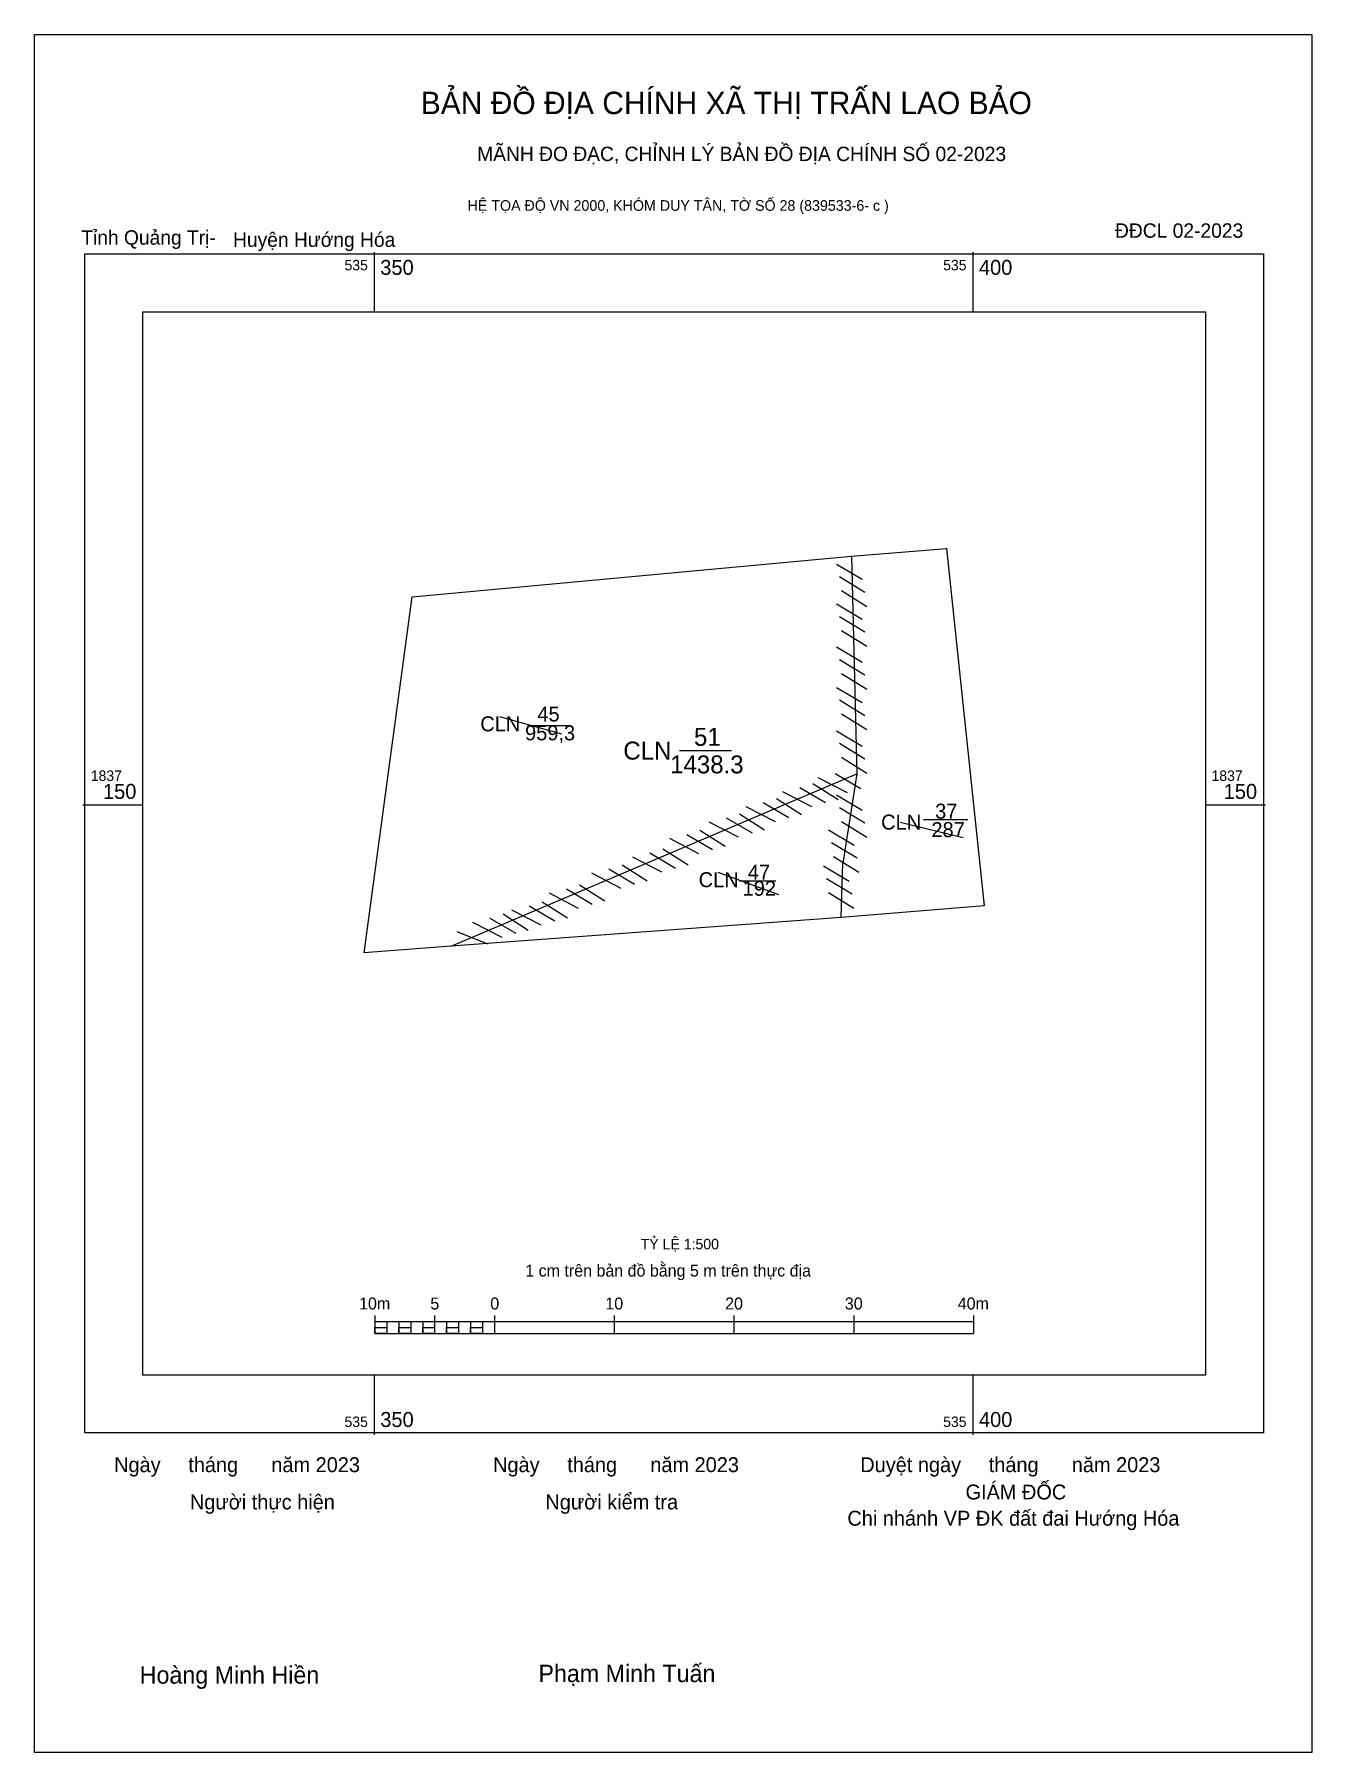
# Model space of a CAD drawing. Extents: x 534911 to 535428, y 1836618 to 1837214.
# Drawn here: x 535321.6 to 535428.3, y 1837070.9 to 1837214.3 of the extents above.
import ezdxf

# ---------------------------------------------------------------- set-up
doc = ezdxf.new("R2010")
doc.units = 0
for name, color, linetype in [('Level 1', 7, 'Continuous'), ('Level 10', 7, 'Continuous'), ('Level 13', 7, 'Continuous'), ('Level 15', 7, 'Continuous'), ('Level 27', 7, 'Continuous'), ('Level 29', 7, 'Continuous'), ('Level 36', 7, 'Continuous'), ('Level 55', 7, 'Continuous'), ('Level 6', 7, 'Continuous'), ('Level 62', 7, 'Continuous'), ('Level 63', 7, 'Continuous'), ('Level 9', 7, 'Continuous')]:
    doc.layers.add(name, color=color, linetype=linetype)

msp = doc.modelspace()

# ---------------------------------------------------------------- linework, layer by layer
at = {"layer": 'Level 10'}
msp.add_lwpolyline([(535353.17, 1837167.38), (535389.86, 1837170.77), (535397.78, 1837171.41), (535400.94, 1837141.58), (535388.98, 1837140.6), (535356.43, 1837138.2), (535349.15, 1837137.65)], close=True, dxfattribs=at)
at = {"layer": 'Level 15'}
msp.add_lwpolyline([(535321.61, 1837214.33), (535428.29, 1837214.33), (535428.29, 1837070.87), (535321.61, 1837070.87)], close=True, dxfattribs=at)
at = {"layer": 'Level 27'}
for p, q in [((535397.78, 1837171.41), (535397.78, 1837171.42)), ((535353.17, 1837167.38), (535353.17, 1837167.38)), ((535400.94, 1837141.58), (535400.94, 1837141.58)), ((535349.15, 1837137.65), (535349.14, 1837137.64))]:
    msp.add_line(p, q, dxfattribs=at)
at = {"layer": 'Level 29'}
for p, q in [((535389.86, 1837170.77), (535390.3, 1837152.58)), ((535375.5, 1837154.53), (535379.83, 1837154.53)), ((535356.43, 1837138.2), (535390.3, 1837152.58)), ((535390.3, 1837152.58), (535389.12, 1837145.13)), ((535388.98, 1837140.6), (535389.12, 1837145.13))]:
    msp.add_line(p, q, dxfattribs=at)
at = {"layer": 'Level 36'}
msp.add_line((535362.8, 1837156.62), (535366.39, 1837156.62), dxfattribs=at)
at = {"layer": 'Level 55'}
for p, q in [((535388.6, 1837170.11), (535390.74, 1837168.84)), ((535388.85, 1837169.06), (535390.98, 1837167.77)), ((535388.6, 1837166.79), (535390.74, 1837165.51)), ((535389.01, 1837167.89), (535391.13, 1837166.57)), ((535388.85, 1837165.74), (535390.98, 1837164.45)), ((535389.01, 1837164.57), (535391.13, 1837163.25)), ((535388.6, 1837163.19), (535390.74, 1837161.92)), ((535388.85, 1837162.15), (535390.98, 1837160.86)), ((535389.01, 1837160.98), (535391.13, 1837159.66)), ((535388.6, 1837159.81), (535390.74, 1837158.54)), ((535388.85, 1837158.76), (535390.98, 1837157.47)), ((535360.45, 1837157.39), (535365.64, 1837155.92)), ((535389.01, 1837157.59), (535391.13, 1837156.28)), ((535388.6, 1837156.18), (535390.74, 1837154.91)), ((535388.85, 1837155.14), (535390.98, 1837153.85)), ((535389.01, 1837153.97), (535391.13, 1837152.65)), ((535387.04, 1837152.3), (535389.49, 1837151.03)), ((535388.5, 1837152.63), (535390.64, 1837151.36)), ((535384.08, 1837151.13), (535386.52, 1837149.86)), ((535385.53, 1837151.46), (535387.68, 1837150.19)), ((535386.63, 1837151.79), (535388.73, 1837150.45)), ((535388.6, 1837150.83), (535390.74, 1837149.56)), ((535381.03, 1837149.87), (535383.48, 1837148.61)), ((535382.48, 1837150.2), (535384.63, 1837148.94)), ((535383.58, 1837150.54), (535385.68, 1837149.2)), ((535388.85, 1837149.79), (535390.98, 1837148.5)), ((535377.95, 1837148.59), (535380.39, 1837147.32)), ((535379.4, 1837148.92), (535381.55, 1837147.66)), ((535380.5, 1837149.26), (535382.6, 1837147.91)), ((535389.01, 1837148.62), (535391.13, 1837147.3)), ((535393.93, 1837148.57), (535399.17, 1837147.27)), ((535374.65, 1837147.21), (535377.09, 1837145.94)), ((535376.1, 1837147.54), (535378.25, 1837146.28)), ((535377.2, 1837147.88), (535379.3, 1837146.54)), ((535387.94, 1837147.91), (535390.09, 1837146.64)), ((535388.19, 1837146.86), (535390.32, 1837145.57)), ((535371.56, 1837145.66), (535374, 1837144.4)), ((535373.01, 1837146), (535375.16, 1837144.73)), ((535374.11, 1837146.33), (535376.21, 1837144.99)), ((535388.36, 1837145.69), (535390.47, 1837144.38)), ((535368.13, 1837144.33), (535370.58, 1837143.06)), ((535369.59, 1837144.66), (535371.74, 1837143.39)), ((535370.69, 1837144.99), (535372.79, 1837143.65)), ((535378.69, 1837144.38), (535383.76, 1837142.53)), ((535387.52, 1837144.9), (535389.67, 1837143.63)), ((535387.77, 1837143.85), (535389.91, 1837142.56)), ((535364.6, 1837142.66), (535367.04, 1837141.39)), ((535366.05, 1837142.99), (535368.2, 1837141.72)), ((535367.15, 1837143.32), (535369.25, 1837141.98)), ((535387.94, 1837142.68), (535390.06, 1837141.37)), ((535360.76, 1837140.89), (535362.86, 1837139.55)), ((535361.47, 1837141.25), (535363.92, 1837139.98)), ((535362.93, 1837141.58), (535365.07, 1837140.32)), ((535364.02, 1837141.91), (535366.13, 1837140.57)), ((535356.89, 1837139.42), (535359.45, 1837138.39)), ((535358.21, 1837140.22), (535360.65, 1837138.96)), ((535359.66, 1837140.55), (535361.81, 1837139.29))]:
    msp.add_line(p, q, dxfattribs=at)
at = {"layer": 'Level 62'}
msp.add_lwpolyline([(535330.67, 1837191.16), (535419.42, 1837191.16), (535419.42, 1837102.4), (535330.67, 1837102.4)], close=True, dxfattribs=at)
at = {"layer": 'Level 63'}
for p, q in [((535350, 1837196.16), (535350, 1837191.16)), ((535400, 1837196.16), (535400, 1837191.16)), ((535325.67, 1837150), (535330.67, 1837150)), ((535419.42, 1837150), (535424.42, 1837150)), ((535395.88, 1837148.77), (535399.58, 1837148.77)), ((535380.51, 1837143.67), (535383.53, 1837143.67)), ((535350.04, 1837107.37), (535350.04, 1837105.87)), ((535350.04, 1837106.87), (535400.04, 1837106.87)), ((535351.04, 1837106.87), (535351.04, 1837105.87)), ((535352.04, 1837106.87), (535352.04, 1837105.87)), ((535353.04, 1837106.87), (535353.04, 1837105.87)), ((535354.04, 1837106.87), (535354.04, 1837105.87)), ((535355.04, 1837107.37), (535355.04, 1837105.87)), ((535355.04, 1837106.87), (535355.04, 1837105.87)), ((535356.04, 1837106.87), (535356.04, 1837105.87)), ((535357.04, 1837106.87), (535357.04, 1837105.87)), ((535358.04, 1837106.87), (535358.04, 1837105.87)), ((535359.04, 1837106.87), (535359.04, 1837105.87)), ((535360.04, 1837107.37), (535360.04, 1837105.87)), ((535360.04, 1837106.87), (535360.04, 1837105.87)), ((535370.04, 1837107.37), (535370.04, 1837105.87)), ((535380.04, 1837107.37), (535380.04, 1837105.87)), ((535390.04, 1837107.37), (535390.04, 1837105.87)), ((535400.04, 1837107.37), (535400.04, 1837105.87)), ((535350.04, 1837105.87), (535400.04, 1837105.87)), ((535350, 1837102.4), (535350, 1837097.4)), ((535400, 1837102.4), (535400, 1837097.4))]:
    msp.add_line(p, q, dxfattribs=at)
for points in [[(535325.82, 1837196), (535424.27, 1837196), (535424.27, 1837097.56), (535325.82, 1837097.56)], [(535350.04, 1837106.37), (535351.04, 1837106.37), (535351.04, 1837105.87), (535350.04, 1837105.87)], [(535350.04, 1837106.37), (535351.04, 1837106.37), (535351.04, 1837105.87), (535350.04, 1837105.87)], [(535352.04, 1837106.37), (535353.04, 1837106.37), (535353.04, 1837105.87), (535352.04, 1837105.87)], [(535354.04, 1837106.37), (535355.04, 1837106.37), (535355.04, 1837105.87), (535354.04, 1837105.87)], [(535356.04, 1837106.37), (535357.04, 1837106.37), (535357.04, 1837105.87), (535356.04, 1837105.87)], [(535358.04, 1837106.37), (535359.04, 1837106.37), (535359.04, 1837105.87), (535358.04, 1837105.87)]]:
    msp.add_lwpolyline(points, close=True, dxfattribs=at)

# ---------------------------------------------------------------- texts
at = {"layer": 'Level 1'}
for s, p in [('45', (535363.62, 1837156.96)), ('CLN', (535358.85, 1837156.14)), ('959,3', (535362.59, 1837155.39)), ('CLN', (535377.09, 1837143.13)), ('192', (535380.76, 1837142.41)), ('47', (535381.2, 1837143.76))]:
    msp.add_text(s, height=1.25, dxfattribs=at).set_placement(p)
at = {"layer": 'Level 13'}
for s, p in [('CLN', (535370.8, 1837153.78)), ('51', (535376.7, 1837154.93)), ('1438.3', (535374.71, 1837152.63))]:
    msp.add_text(s, height=1.5, dxfattribs=at).set_placement(p)
at = {"layer": 'Level 15'}
for s, p in [('37', (535396.84, 1837148.85)), ('CLN', (535392.33, 1837147.94)), ('287', (535396.53, 1837147.31))]:
    msp.add_text(s, height=1.25, dxfattribs=at).set_placement(p)
at = {"layer": 'Level 6'}
msp.add_text('TỶ LỆ 1:500', height=0.879, dxfattribs=at).set_placement((535372.25, 1837112.89))
at = {"layer": 'Level 63'}
for s, height, p in [('BẢN ĐỒ ĐỊA CHÍNH XÃ THỊ TRẤN LAO BẢO', 1.8718, (535353.88, 1837207.67)), ('MÃNH ĐO ĐẠC, CHỈNH LÝ BẢN ĐỒ ĐỊA CHÍNH SỐ 02-2023', 1.2011, (535358.59, 1837203.75)), ('HỆ TỌA ĐỘ VN 2000, KHÓM DUY TÂN, TỜ SỐ 28 (839533-6- c )', 0.8891, (535357.79, 1837199.6)), ('535', 0.875, (535347.51, 1837194.63)), ('350', 1.25, (535350.5, 1837194.25)), ('535', 0.875, (535397.51, 1837194.63)), ('400', 1.25, (535400.5, 1837194.25)), ('1837', 0.875, (535326.32, 1837152)), ('1837', 0.875, (535419.92, 1837152)), ('150', 1.25, (535327.34, 1837150.5)), ('150', 1.25, (535420.94, 1837150.5)), ('1 cm trên bản đồ bằng 5 m trên thực địa', 1, (535362.61, 1837110.62)), ('10m', 1, (535348.73, 1837107.87)), ('5', 1, (535354.68, 1837107.87)), ('0', 1, (535359.69, 1837107.87)), ('10', 1, (535369.3, 1837107.87)), ('20', 1, (535379.3, 1837107.87)), ('30', 1, (535389.3, 1837107.87)), ('40m', 1, (535398.73, 1837107.87)), ('350', 1.25, (535350.5, 1837098.06)), ('400', 1.25, (535400.5, 1837098.06)), ('535', 0.875, (535347.51, 1837098.06)), ('535', 0.875, (535397.51, 1837098.06)), ('Ngày     tháng      năm 2023', 1.2442, (535328.27, 1837094.29)), ('Ngày     tháng      năm 2023', 1.2442, (535359.92, 1837094.29)), ('Duyệt ngày     tháng      năm 2023', 1.2442, (535390.59, 1837094.29)), ('GIÁM ĐỐC', 1.244, (535399.38, 1837092.01)), ('Người thực hiện', 1.2442, (535334.6, 1837091.18)), ('Người kiểm tra', 1.2442, (535364.29, 1837091.18)), ('Chi nhánh VP ĐK đất đai Hướng Hóa', 1.2442, (535389.51, 1837089.82)), ('Hoàng Minh Hiền', 1.4512, (535330.41, 1837076.63)), ('Phạm Minh Tuấn', 1.4512, (535363.71, 1837076.76))]:
    msp.add_text(s, height=height, dxfattribs=at).set_placement(p)
at = {"layer": 'Level 9'}
for s, p in [('ĐĐCL 02-2023', (535411.86, 1837197.35)), ('Tỉnh Quảng Trị-', (535325.52, 1837196.77)), ('Huyện Hướng Hóa', (535338.2, 1837196.59))]:
    msp.add_text(s, height=1.2011, dxfattribs=at).set_placement(p)

doc.saveas('drawing.dxf')
